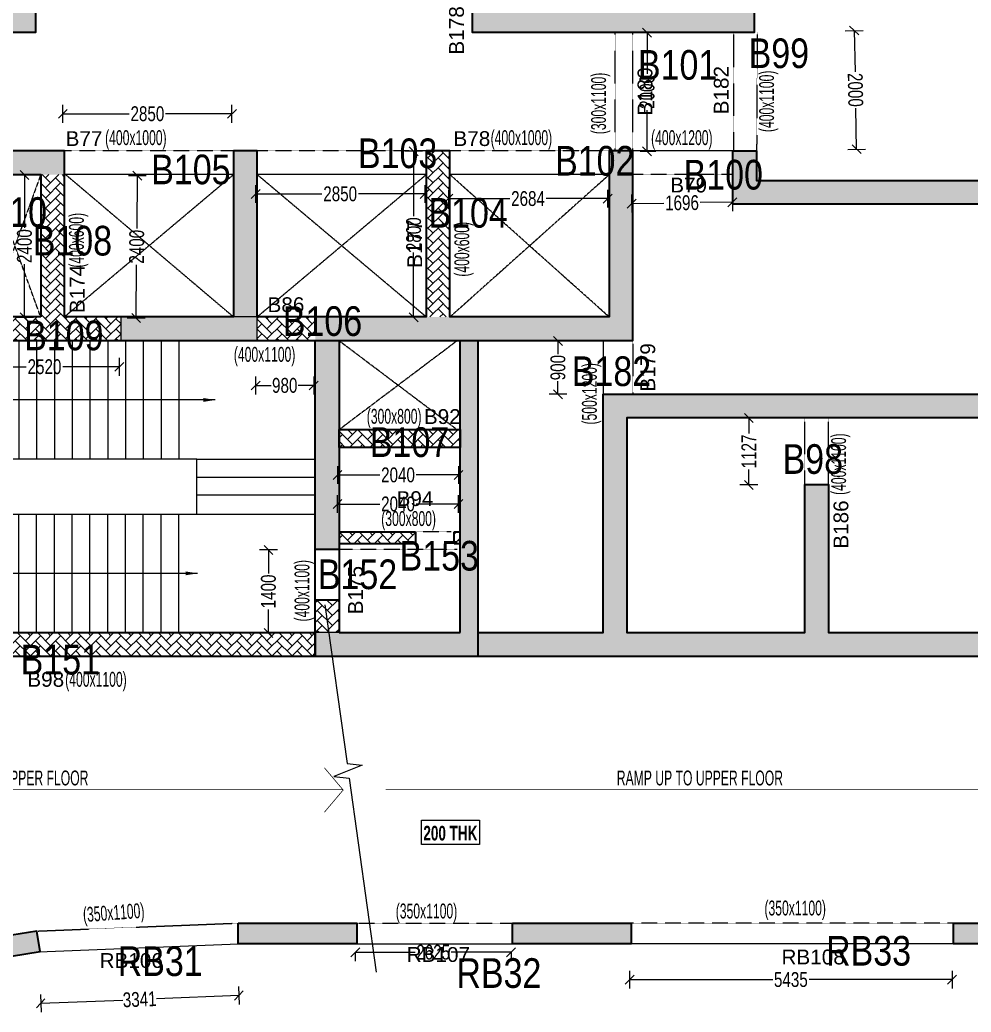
# Model space of a CAD drawing. Header units: millimetres. Extents: x 0 to 72183, y 72 to 62889.
# Drawn here: x 47328 to 63366, y 7899 to 24636 of the extents above; entities that cross this region are included whole.
import ezdxf
from ezdxf.enums import TextEntityAlignment as Align

# ---------------------------------------------------------------- set-up
doc = ezdxf.new("R2010")
doc.units = ezdxf.units.MM
doc.linetypes.add('HIDDEN', pattern=[0.375, 0.25, -0.125])
for name, color, linetype, lineweight in [('A-ANNO-DIMS', 8, 'Continuous', 15), ('A-DETL-MISC', 35, 'Continuous', 15), ('A-FLOR-IDEN', 11, 'Continuous', 9), ('A-HIDD-ABVE', 8, 'HIDDEN', 20), ('S-BEAM', 7, 'Continuous', 18), ('S-BEAM-IDEN', 2, 'Continuous', 9), ('S-COL HATCH', 9, 'Continuous', 0), ('S-COLS', 5, 'Continuous', 35)]:
    doc.layers.add(name, color=color, linetype=linetype, lineweight=lineweight)
for name, color, linetype in [('Abhinav working', 6, 'Continuous'), ('Beam Nos', 7, 'Continuous'), ('changes', 7, 'Continuous')]:
    doc.layers.add(name, color=color, linetype=linetype)
doc.styles.add('Dim.s & Anno.(Misc.)', font='ARIALN.TTF')
doc.styles.add('SC-BBS1', font='SansSerif')
doc.styles.add('SOBHA', font='swisscl.ttf')
doc.styles.add('Swis721 LtCn BT', font='swisscl.ttf', dxfattribs={"width": 0.9, "height": 233.355162})
doc.styles.add('Swis721 LtCn BT_B', font='', dxfattribs={"width": 0.9, "height": 246.918336})
doc.styles.get('Swis721 LtCn BT_B').set_extended_font_data('Swis721 LtCn BT', bold=True)
doc.dimstyles.new('A-GFC-100', dxfattribs={"dimscale": 100, "dimtxt": 1.75, "dimasz": 1.5, "dimexe": 1.5, "dimexo": 0, "dimgap": 1, "dimtad": 1, "dimdsep": 46, "dimtxsty": 'Dim.s & Anno.(Misc.)', "dimblk": 'ARCHTICK', "dimcen": 0, "dimdle": 1.5, "dimclrd": 256, "dimclre": 8, "dimclrt": 6, "dimazin": 2, "dimtfac": 1, "dimtix": 1, "dimtmove": 2, "dimatfit": 3, "dimfxl": 1, "dimtolj": 1, "dimlwd": -1, "dimlwe": 9, "dimarcsym": 0})
doc.dimstyles.new('S-100', dxfattribs={"dimscale": 100, "dimtxt": 2.5, "dimasz": 1.5, "dimexe": 1.5, "dimexo": 1.5, "dimgap": 0.1, "dimtad": 0, "dimdec": 0, "dimrnd": 0.0005, "dimzin": 0, "dimdsep": 46, "dimtxsty": 'SOBHA', "dimblk": 'OBLIQUE', "dimcen": 0.09, "dimclrd": 8, "dimclre": 8, "dimclrt": 6, "dimadec": 0, "dimazin": 0, "dimtfac": 1, "dimtdec": 0, "dimtofl": 0, "dimtmove": 0, "dimatfit": 3, "dimfxl": 1.5, "dimfxlon": 1, "dimtolj": 1, "dimtzin": 0, "dimlwd": -1, "dimlwe": -1, "dimarcsym": 0})
pattern_1 = [(45, (-31794446.85, 20735559.75), (0, 169.7056275), [360, -120]), (135, (-31794362, 20735644.6), (1e-14, 169.7056275), [360, -120])]

# ---------------------------------------------------------------- blocks, each defined once
blk = doc.blocks.new('A$C0921b736')
at = {"layer": 'S-COL HATCH', "transparency": 33554687}
h = blk.add_hatch(color=256, dxfattribs=at)
h.dxf.hatch_style = 1
h.paths.add_polyline_path([(43075, 11675), (43075, 11275), (47825, 11275), (47825, 11675)])
h.paths.add_polyline_path([(47825, 22675), (47275, 22675), (47275, 11675), (47825, 11675)])
h = blk.add_hatch(color=256, dxfattribs=at)
h.dxf.hatch_style = 1
h.paths.add_polyline_path([(53250, 8375), (53250, 19875), (52675, 19875), (52675, 8775), (47865, 8775), (47865, 9275), (47465, 9275), (47465, 8375)])
h = blk.add_hatch(color=256, dxfattribs=at)
h.dxf.hatch_style = 1
h.paths.add_polyline_path([(35305, 11675), (35305, 11275), (35705, 11275), (35705, 14335), (35305, 14335)])
h = blk.add_hatch(color=256, dxfattribs=at)
h.dxf.hatch_style = 1
h.paths.add_polyline_path([(36195, 9275), (32425, 9275), (32425, 8875), (36195, 8875)])
h = blk.add_hatch(color=256, dxfattribs=at)
h.dxf.hatch_style = 1
h.paths.add_polyline_path([(39445, 9275), (39045, 9275), (39045, 6475), (39445, 6475)])
h = blk.add_hatch(color=256, dxfattribs=at)
h.dxf.hatch_style = 1
h.paths.add_polyline_path([(40425, 6075), (40425, 6475), (45379, 6475), (45379, 9275), (45779, 9275), (45779, 6075)])
at = {"layer": 'S-COL HATCH'}
h = blk.add_hatch(dxfattribs=at)
h.set_pattern_fill('AR-HBONE', color=256, scale=30)
h.set_pattern_definition(pattern_1)
h.paths.add_polyline_path([(42695, 6475), (42295, 6475), (42295, 9275), (42695, 9275)])
h = blk.add_hatch(dxfattribs=at)
h.set_pattern_fill('AR-HBONE', color=256, scale=30)
h.set_pattern_definition(pattern_1)
h.paths.add_polyline_path([(34925, 8875), (34625, 8875), (34625, 7775), (32825, 7775), (32825, 8100), (32525, 8100), (32525, 7398), (32825, 7398), (32825, 7475), (34625, 7475), (34625, 6375), (32825, 6375), (32825, 6453), (32525, 6453), (32525, 6075), (37145, 6075), (37145, 6475), (34925, 6475)])
h = blk.add_hatch(dxfattribs=at)
h.set_pattern_fill('AR-HBONE', color=256, scale=30)
h.set_pattern_definition(pattern_1)
h.paths.add_polyline_path([(36195, 6475), (35795, 6475), (35795, 8875), (36195, 8875)])
at = {"layer": 'S-COL HATCH', "transparency": 33554687}
h = blk.add_hatch(color=256, dxfattribs=at)
h.dxf.hatch_style = 1
h.paths.add_polyline_path([(39445, 6475), (37145, 6475), (37145, 6075), (39445, 6075)])
at = {"layer": 'S-COL HATCH'}
h = blk.add_hatch(dxfattribs=at)
h.set_pattern_fill('AR-HBONE', color=256, scale=30)
h.set_pattern_definition(pattern_1)
h.paths.add_polyline_path([(39445, 6475), (40425, 6475), (40425, 6075), (39445, 6075)])
at = {"layer": 'S-COL HATCH', "transparency": 33554687}
h = blk.add_hatch(color=256, dxfattribs=at)
h.dxf.hatch_style = 1
h.paths.add_polyline_path([(40425, 6075), (40825, 6075), (40825, 6075), (40825, 4575), (40825, 4575), (40825, 4275), (40825, 2550), (40425, 2550)])
h = blk.add_hatch(color=256, dxfattribs=at)
h.dxf.hatch_style = 1
h.paths.add_polyline_path([(42865, 6075), (43165, 6075), (43165, 750), (42865, 750), (40425, 750), (40425, 1150), (42865, 1150), (42865, 2850), (42865, 2850), (42865, 2850)])
h = blk.add_hatch(color=256, dxfattribs=at)
h.dxf.hatch_style = 1
h.paths.add_polyline_path([(52675, 4775), (52675, 1675), (53250, 1675), (53250, 5175), (45279, 5175), (45279, 1150), (43165, 1150), (43165, 750), (52050, 750), (52050, 1150), (49079, 1150), (49079, 3648), (48679, 3648), (48679, 1150), (45679, 1150), (45679, 4775)])
at = {"layer": 'S-COL HATCH'}
h = blk.add_hatch(dxfattribs=at)
h.set_pattern_fill('AR-HBONE', color=256, scale=30)
h.set_pattern_definition(pattern_1)
h.paths.add_polyline_path([(40825, 4275), (42865, 4275), (42865, 4575), (40825, 4575)])
h = blk.add_hatch(dxfattribs=at)
h.set_pattern_fill('AR-HBONE', color=256, scale=30)
h.set_pattern_definition(pattern_1)
h.paths.add_polyline_path([(42115, 2850), (42115, 2650), (40825, 2650), (40825, 2850)])
h = blk.add_hatch(dxfattribs=at)
h.set_pattern_fill('AR-HBONE', color=256, scale=30)
h.set_pattern_definition(pattern_1)
h.paths.add_polyline_path([(42765, 2850), (42865, 2850), (42865, 2650), (42765, 2650)])
h = blk.add_hatch(dxfattribs=at)
h.set_pattern_fill('AR-HBONE', color=256, scale=30)
h.set_pattern_definition(pattern_1)
h.paths.add_polyline_path([(40425, 1700), (40825, 1700), (40825, 1150), (40425, 1150)])
h = blk.add_hatch(dxfattribs=at)
h.set_pattern_fill('AR-HBONE', color=256, scale=30)
h.set_pattern_definition(pattern_1)
h.paths.add_polyline_path([(40425, 1150), (32825, 1150), (32825, 750), (40425, 750)])
at = {"layer": 'changes'}
blk.add_lwpolyline([(39445, 6475), (37145, 6475), (37145, 6075), (39445, 6075)], close=True, dxfattribs=at)
at = {"layer": 'S-COLS'}
for p, q in [((40825, 2550), (40425, 2550)), ((40825, 1700), (40425, 1700))]:
    blk.add_line(p, q, dxfattribs=at)
for points in [[(29725, 11275), (29725, 22675), (30125, 22675), (30125, 15825), (31675, 15825), (31675, 15425), (30125, 15425), (30125, 12785), (32805, 12785), (32805, 11675), (35305, 11675), (35305, 14335), (35705, 14335), (35705, 11275), (29725, 11275)], [(36195, 9275), (32425, 9275)], [(34625, 6075), (45779, 6075), (45779, 9275), (45379, 9275), (45379, 6475), (42695, 6475), (42695, 9275)], [(39045, 9275), (39045, 6475), (36195, 6475), (36195, 9275)], [(39445, 9275), (39045, 9275)], [(42295, 9275), (42295, 6475), (39445, 6475), (39445, 9275)], [(42695, 9275), (42295, 9275)], [(40825, 750), (40425, 750), (40425, 6075)], [(40825, 6075), (40825, 1150)], [(43165, 6075), (43165, 750), (42865, 750)], [(42865, 1150), (42865, 6075)], [(43165, 1150), (45279, 1150), (45279, 5175), (53250, 5175)], [(53250, 5175), (53250, 1675), (52675, 1675), (52675, 4775), (45679, 4775), (45679, 1150), (48679, 1150), (48679, 3648), (49079, 3648), (49079, 1150), (52050, 1150), (52050, 750), (43165, 750)], [(40825, 2850), (42115, 2850)], [(42115, 2850), (42115, 2650)], [(42765, 2650), (42765, 2850)], [(42765, 2850), (42865, 2850)], [(42115, 2650), (40825, 2650)], [(42865, 2650), (42765, 2650)], [(32825, 1150), (40425, 1150), (40425, 750), (30125, 750)], [(40825, 1150), (42865, 1150)], [(42865, 750), (40825, 750)]]:
    blk.add_lwpolyline(points, dxfattribs=at)
for points in [[(53250, 8375), (47465, 8375), (47465, 9275), (47865, 9275), (47865, 8775), (52675, 8775), (52675, 19875), (53250, 19875)], [(35795, 6475), (34925, 6475), (34925, 8875), (35795, 8875)], [(40825, 4575), (42865, 4575), (42865, 4275), (40825, 4275)]]:
    blk.add_lwpolyline(points, close=True, dxfattribs=at)
at = {"layer": 'S-COLS', "elevation": 0}
blk.add_lwpolyline([(43075, 11675), (47825, 11675), (47825, 11275), (43075, 11275)], close=True, dxfattribs=at)
blk = doc.blocks.new('*U10')
blk.add_lwpolyline([(-28.23, 0), (-1.25, 0), (-0.62, 2.5), (0.62, -2.5), (1.25, 0), (34.3, 0)])
blk = doc.blocks.new('_ARCHTICK')
at = {"color": 0, "linetype": 'ByBlock', "const_width": 0.15}
blk.add_lwpolyline([(-0.5, -0.5), (0.5, 0.5)], dxfattribs=at)
blk = doc.blocks.new('A$Cb7cd9481')
at = {"layer": 'S-COL HATCH', "transparency": 33554687}
h = blk.add_hatch(color=256, dxfattribs=at)
h.dxf.hatch_style = 1
h.paths.add_polyline_path([(25886, -10678), (25942, -11024), (27916, -10706), (27860, -10360)])
h = blk.add_hatch(color=256, dxfattribs=at)
h.dxf.hatch_style = 1
h.paths.add_polyline_path([(31255, -10224), (31255, -10574), (33255, -10574), (33255, -10224)])
h = blk.add_hatch(color=256, dxfattribs=at)
h.dxf.hatch_style = 1
h.paths.add_polyline_path([(35880, -10224), (35880, -10574), (37880, -10574), (37880, -10224)])
h = blk.add_hatch(color=256, dxfattribs=at)
h.dxf.hatch_style = 1
h.paths.add_polyline_path([(43315, -10224), (43315, -10574), (45315, -10574), (45315, -10224)])
at = {"layer": 'S-COLS', "elevation": 0}
blk.add_lwpolyline([(25886, -10678), (25942, -11024), (27916, -10706), (27860, -10360), (25886, -10678)], dxfattribs=at)
for points in [[(31255, -10224), (33255, -10224), (33255, -10574), (31255, -10574)], [(35880, -10224), (37880, -10224), (37880, -10574), (35880, -10574)], [(43315, -10224), (45315, -10224), (45315, -10574), (43315, -10574)]]:
    blk.add_lwpolyline(points, close=True, dxfattribs=at)
blk = doc.blocks.new('_OBLIQUE')
at = {"color": 0, "linetype": 'ByBlock'}
blk.add_line((-0.5, -0.5), (0.5, 0.5), dxfattribs=at)
blk = doc.blocks.new('*D346')
at = {"layer": 'Abhinav working', "color": 8, "transparency": 16777216}
for p, q in [((59768, 17920), (59468, 17920)), ((59618, 17920), (59618, 17659)), ((59618, 16792), (59618, 17053)), ((59768, 16792), (59468, 16792))]:
    blk.add_line(p, q, dxfattribs=at)
at = {"layer": 'Defpoints', "color": 0, "transparency": 16777216}
for p in [(60537, 17920), (59618, 16792), (60537, 16792)]:
    blk.add_point(p, dxfattribs=at)
at = {"layer": 'Abhinav working', "color": 8, "transparency": 16777216, "xscale": 150, "yscale": 150, "zscale": 150}
for p, rotation in [((59618, 17920), 90), ((59618, 16792), 270)]:
    blk.add_blockref('_OBLIQUE', p, dxfattribs=dict(at, rotation=rotation))
at = {"layer": 'Abhinav working', "color": 6, "transparency": 16777216, "insert": (59618, 17356), "char_height": 250, "attachment_point": 5, "rotation": 90, "style": 'SOBHA'}
blk.add_mtext('\\A1;1127', dxfattribs=at)
blk = doc.blocks.new('*D347')
at = {"layer": 'Abhinav working', "color": 8, "transparency": 16777216}
for p, q in [((61244, 24451), (61544, 24457)), ((61394, 24454), (61408, 23761)), ((61434, 22454), (61420, 23147)), ((61284, 22451), (61584, 22457))]:
    blk.add_line(p, q, dxfattribs=at)
at = {"layer": 'Defpoints', "color": 0, "transparency": 16777216}
for p in [(59283, 24412, 0), (61434, 22454), (59323, 22412)]:
    blk.add_point(p, dxfattribs=at)
at = {"layer": 'Abhinav working', "color": 8, "transparency": 16777216, "xscale": 150, "yscale": 150, "zscale": 150}
for p, rotation in [((61394, 24454), 91.14573770550787), ((61434, 22454), 271.1457377055079)]:
    blk.add_blockref('_OBLIQUE', p, dxfattribs=dict(at, rotation=rotation))
at = {"layer": 'Abhinav working', "color": 6, "transparency": 16777216, "insert": (61414, 23454), "char_height": 250, "attachment_point": 5, "rotation": 271.1457, "style": 'SOBHA'}
blk.add_mtext('\\A1;2000', dxfattribs=at)
blk = doc.blocks.new('*D348')
at = {"layer": 'Abhinav working', "color": 8, "transparency": 16777216}
for p, q in [((57641, 21688), (57645, 21388)), ((59337, 21710), (59341, 21410)), ((57643, 21538), (58187, 21545)), ((59339, 21560), (58795, 21553))]:
    blk.add_line(p, q, dxfattribs=at)
at = {"layer": 'Defpoints', "color": 0, "transparency": 16777216}
for p in [(57637, 21999), (59333, 22020), (59339, 21560)]:
    blk.add_point(p, dxfattribs=at)
at = {"layer": 'Abhinav working', "color": 8, "transparency": 16777216, "xscale": 150, "yscale": 150, "zscale": 150}
for p, rotation in [((57643, 21538), 180.7153729809436), ((59339, 21560), 0.7153729809436231)]:
    blk.add_blockref('_OBLIQUE', p, dxfattribs=dict(at, rotation=rotation))
at = {"layer": 'Abhinav working', "color": 6, "transparency": 16777216, "insert": (58491, 21549), "char_height": 250, "attachment_point": 5, "rotation": 0.7154, "style": 'SOBHA'}
blk.add_mtext('\\A1;1696', dxfattribs=at)
blk = doc.blocks.new('*D349')
at = {"layer": 'Abhinav working', "color": 8, "transparency": 16777216}
for p, q in [((57787, 24420), (58052, 24420)), ((57902, 24420), (57902, 23726)), ((57902, 22420), (57902, 23113)), ((57787, 22420), (58052, 22420))]:
    blk.add_line(p, q, dxfattribs=at)
at = {"layer": 'Defpoints', "color": 0, "transparency": 16777216}
for p in [(57637, 24420, 0), (57637, 22420), (57902, 22420)]:
    blk.add_point(p, dxfattribs=at)
at = {"layer": 'Abhinav working', "color": 8, "transparency": 16777216, "xscale": 150, "yscale": 150, "zscale": 150}
for p, rotation in [((57902, 24420), 90), ((57902, 22420), 270)]:
    blk.add_blockref('_OBLIQUE', p, dxfattribs=dict(at, rotation=rotation))
at = {"layer": 'Abhinav working', "color": 6, "transparency": 16777216, "insert": (57902, 23420), "char_height": 250, "attachment_point": 5, "rotation": 90, "style": 'SOBHA'}
blk.add_mtext('\\A1;2000', dxfattribs=at)
blk = doc.blocks.new('*D350')
at = {"layer": 'Abhinav working', "color": 8, "transparency": 16777216}
for p, q in [((54553, 21770), (54553, 21470)), ((57237, 21770), (57237, 21470)), ((54553, 21620), (55587, 21620)), ((57237, 21620), (56203, 21620))]:
    blk.add_line(p, q, dxfattribs=at)
at = {"layer": 'Defpoints', "color": 0, "transparency": 16777216}
for p in [(54553, 22020), (57237, 22020), (57237, 21620)]:
    blk.add_point(p, dxfattribs=at)
at = {"layer": 'Abhinav working', "color": 8, "transparency": 16777216, "xscale": 150, "yscale": 150, "zscale": 150, "rotation": 180}
blk.add_blockref('_OBLIQUE', (54553, 21620), dxfattribs=at)
at = {"layer": 'Abhinav working', "color": 8, "transparency": 16777216, "xscale": 150, "yscale": 150, "zscale": 150}
blk.add_blockref('_OBLIQUE', (57237, 21620), dxfattribs=at)
at = {"layer": 'Abhinav working', "color": 6, "transparency": 16777216, "insert": (55895, 21620), "char_height": 250, "attachment_point": 5, "style": 'SOBHA'}
blk.add_mtext('\\A1;2684', dxfattribs=at)
blk = doc.blocks.new('*D351')
at = {"layer": 'Abhinav working', "color": 8, "transparency": 16777216}
for p, q in [((51303, 21850), (51303, 21550)), ((54153, 21850), (54153, 21550)), ((51303, 21700), (52421, 21700)), ((54153, 21700), (53035, 21700))]:
    blk.add_line(p, q, dxfattribs=at)
at = {"layer": 'Defpoints', "color": 0, "transparency": 16777216}
for p in [(51303, 22020), (54153, 22020), (54153, 21700)]:
    blk.add_point(p, dxfattribs=at)
at = {"layer": 'Abhinav working', "color": 8, "transparency": 16777216, "xscale": 150, "yscale": 150, "zscale": 150, "rotation": 180}
blk.add_blockref('_OBLIQUE', (51303, 21700), dxfattribs=at)
at = {"layer": 'Abhinav working', "color": 8, "transparency": 16777216, "xscale": 150, "yscale": 150, "zscale": 150}
blk.add_blockref('_OBLIQUE', (54153, 21700), dxfattribs=at)
at = {"layer": 'Abhinav working', "color": 6, "transparency": 16777216, "insert": (52728, 21700), "char_height": 250, "attachment_point": 5, "style": 'SOBHA'}
blk.add_mtext('\\A1;2850', dxfattribs=at)
blk = doc.blocks.new('*D352')
at = {"layer": 'Abhinav working', "color": 8, "transparency": 16777216}
for p, q in [((54117, 22420), (53817, 22420)), ((53967, 22420), (53967, 21326)), ((53967, 19620), (53967, 20713)), ((54117, 19620), (53817, 19620))]:
    blk.add_line(p, q, dxfattribs=at)
at = {"layer": 'Defpoints', "color": 0, "transparency": 16777216}
for p in [(54553, 22420), (53967, 19620), (54553, 19620)]:
    blk.add_point(p, dxfattribs=at)
at = {"layer": 'Abhinav working', "color": 8, "transparency": 16777216, "xscale": 150, "yscale": 150, "zscale": 150}
for p, rotation in [((53967, 22420), 90), ((53967, 19620), 270)]:
    blk.add_blockref('_OBLIQUE', p, dxfattribs=dict(at, rotation=rotation))
at = {"layer": 'Abhinav working', "color": 6, "transparency": 16777216, "insert": (53967, 21020), "char_height": 250, "attachment_point": 5, "rotation": 90, "style": 'SOBHA'}
blk.add_mtext('\\A1;2800', dxfattribs=at)
blk = doc.blocks.new('*D353')
at = {"layer": 'Abhinav working', "color": 8, "transparency": 16777216}
for p, q in [((48053, 22901), (48053, 23201)), ((50903, 22901), (50903, 23201)), ((48053, 23051), (49171, 23051)), ((50903, 23051), (49785, 23051))]:
    blk.add_line(p, q, dxfattribs=at)
at = {"layer": 'Defpoints', "color": 0, "transparency": 16777216}
for p in [(50903, 23051), (48053, 22420), (50903, 22420)]:
    blk.add_point(p, dxfattribs=at)
at = {"layer": 'Abhinav working', "color": 8, "transparency": 16777216, "xscale": 150, "yscale": 150, "zscale": 150, "rotation": 180}
blk.add_blockref('_OBLIQUE', (48053, 23051), dxfattribs=at)
at = {"layer": 'Abhinav working', "color": 8, "transparency": 16777216, "xscale": 150, "yscale": 150, "zscale": 150}
blk.add_blockref('_OBLIQUE', (50903, 23051), dxfattribs=at)
at = {"layer": 'Abhinav working', "color": 6, "transparency": 16777216, "insert": (49478, 23051), "char_height": 250, "attachment_point": 5, "style": 'SOBHA'}
blk.add_mtext('\\A1;2850', dxfattribs=at)
blk = doc.blocks.new('*D354')
at = {"layer": 'Abhinav working', "color": 8, "transparency": 16777216}
for p, q in [((51303, 18619), (51303, 18319)), ((52283, 18619), (52283, 18319)), ((51303, 18469), (51564, 18469)), ((52283, 18469), (52022, 18469))]:
    blk.add_line(p, q, dxfattribs=at)
at = {"layer": 'Defpoints', "color": 0, "transparency": 16777216}
for p in [(51303, 19220), (52283, 19220), (51303, 18469)]:
    blk.add_point(p, dxfattribs=at)
at = {"layer": 'Abhinav working', "color": 8, "transparency": 16777216, "xscale": 150, "yscale": 150, "zscale": 150}
for p, rotation in [((51303, 18469), 179.9999997769735), ((52283, 18469), 359.9999997769736)]:
    blk.add_blockref('_OBLIQUE', p, dxfattribs=dict(at, rotation=rotation))
at = {"layer": 'Abhinav working', "color": 6, "transparency": 16777216, "insert": (51793, 18469), "char_height": 250, "attachment_point": 5, "rotation": 360, "style": 'SOBHA'}
blk.add_mtext('\\A1;980', dxfattribs=at)
blk = doc.blocks.new('*D355')
at = {"layer": 'Abhinav working', "color": 8, "transparency": 16777216}
for p, q in [((52683, 17109), (52683, 16809)), ((54723, 17109), (54723, 16809)), ((52683, 16959), (53396, 16959)), ((54723, 16959), (54010, 16959))]:
    blk.add_line(p, q, dxfattribs=at)
at = {"layer": 'Defpoints', "color": 0, "transparency": 16777216}
for p in [(52683, 17420), (54723, 17420), (54723, 16959)]:
    blk.add_point(p, dxfattribs=at)
at = {"layer": 'Abhinav working', "color": 8, "transparency": 16777216, "xscale": 150, "yscale": 150, "zscale": 150, "rotation": 180}
blk.add_blockref('_OBLIQUE', (52683, 16959), dxfattribs=at)
at = {"layer": 'Abhinav working', "color": 8, "transparency": 16777216, "xscale": 150, "yscale": 150, "zscale": 150}
blk.add_blockref('_OBLIQUE', (54723, 16959), dxfattribs=at)
at = {"layer": 'Abhinav working', "color": 6, "transparency": 16777216, "insert": (53703, 16959), "char_height": 250, "attachment_point": 5, "style": 'SOBHA'}
blk.add_mtext('\\A1;2040', dxfattribs=at)
blk = doc.blocks.new('*D356')
at = {"layer": 'Abhinav working', "color": 8, "transparency": 16777216}
for p, q in [((49158, 22011), (49458, 22008)), ((49308, 22009), (49301, 21116)), ((49288, 19609), (49296, 20503)), ((49138, 19611), (49438, 19608))]:
    blk.add_line(p, q, dxfattribs=at)
at = {"layer": 'Defpoints', "color": 0, "transparency": 16777216}
for p in [(48073, 22020), (49308, 22009), (48053, 19620)]:
    blk.add_point(p, dxfattribs=at)
at = {"layer": 'Abhinav working', "color": 8, "transparency": 16777216, "xscale": 150, "yscale": 150, "zscale": 150}
for p, rotation in [((49308, 22009), 89.52254630296476), ((49288, 19609), 269.5225463029648)]:
    blk.add_blockref('_OBLIQUE', p, dxfattribs=dict(at, rotation=rotation))
at = {"layer": 'Abhinav working', "color": 6, "transparency": 16777216, "insert": (49298, 20809), "char_height": 250, "attachment_point": 5, "rotation": 89.5225, "style": 'SOBHA'}
blk.add_mtext('\\A1;2400', dxfattribs=at)
blk = doc.blocks.new('*D357')
at = {"layer": 'Abhinav working', "color": 8, "transparency": 16777216}
for p, q in [((46483, 18934), (46483, 18634)), ((49003, 18934), (49003, 18634)), ((46483, 18784), (47436, 18784)), ((49003, 18784), (48050, 18784))]:
    blk.add_line(p, q, dxfattribs=at)
at = {"layer": 'Defpoints', "color": 0, "transparency": 16777216}
for p in [(46483, 19220), (49003, 19220), (49003, 18784)]:
    blk.add_point(p, dxfattribs=at)
at = {"layer": 'Abhinav working', "color": 8, "transparency": 16777216, "xscale": 150, "yscale": 150, "zscale": 150, "rotation": 180}
blk.add_blockref('_OBLIQUE', (46483, 18784), dxfattribs=at)
at = {"layer": 'Abhinav working', "color": 8, "transparency": 16777216, "xscale": 150, "yscale": 150, "zscale": 150}
blk.add_blockref('_OBLIQUE', (49003, 18784), dxfattribs=at)
at = {"layer": 'Abhinav working', "color": 6, "transparency": 16777216, "insert": (47743, 18784), "char_height": 250, "attachment_point": 5, "style": 'SOBHA'}
blk.add_mtext('\\A1;2520', dxfattribs=at)
blk = doc.blocks.new('*D358')
at = {"layer": 'Abhinav working', "color": 8, "transparency": 16777216}
for p, q in [((47256, 22020), (47556, 22020)), ((47406, 22020), (47406, 21126)), ((47406, 19620), (47406, 20513)), ((47256, 19620), (47556, 19620))]:
    blk.add_line(p, q, dxfattribs=at)
at = {"layer": 'Defpoints', "color": 0, "transparency": 16777216}
for p in [(46783, 22020), (47406, 22020), (46783, 19620)]:
    blk.add_point(p, dxfattribs=at)
at = {"layer": 'Abhinav working', "color": 8, "transparency": 16777216, "xscale": 150, "yscale": 150, "zscale": 150}
for p, rotation in [((47406, 22020), 90), ((47406, 19620), 270)]:
    blk.add_blockref('_OBLIQUE', p, dxfattribs=dict(at, rotation=rotation))
at = {"layer": 'Abhinav working', "color": 6, "transparency": 16777216, "insert": (47406, 20820), "char_height": 250, "attachment_point": 5, "rotation": 90, "style": 'SOBHA'}
blk.add_mtext('\\A1;2400', dxfattribs=at)
blk = doc.blocks.new('*D389')
at = {"layer": 'Abhinav working', "color": 8, "transparency": 16777216}
for p, q in [((51669, 15695), (51369, 15695)), ((51519, 15695), (51519, 15298)), ((51519, 14295), (51519, 14691)), ((51669, 14295), (51369, 14295))]:
    blk.add_line(p, q, dxfattribs=at)
at = {"layer": 'Defpoints', "color": 0, "transparency": 16777216}
for p in [(52283, 15695), (51519, 14295), (52283, 14295)]:
    blk.add_point(p, dxfattribs=at)
at = {"layer": 'Abhinav working', "color": 8, "transparency": 16777216, "xscale": 150, "yscale": 150, "zscale": 150}
for p, rotation in [((51519, 15695), 90), ((51519, 14295), 270)]:
    blk.add_blockref('_OBLIQUE', p, dxfattribs=dict(at, rotation=rotation))
at = {"layer": 'Abhinav working', "color": 6, "transparency": 16777216, "insert": (51519, 14995), "char_height": 250, "attachment_point": 5, "rotation": 90, "style": 'SOBHA'}
blk.add_mtext('\\A1;1400', dxfattribs=at)
blk = doc.blocks.new('*D390')
at = {"layer": 'Abhinav working', "color": 8, "transparency": 16777216}
for p, q in [((52683, 16319), (52683, 16619)), ((54723, 16319), (54723, 16619)), ((52683, 16469), (53396, 16469)), ((54723, 16469), (54010, 16469))]:
    blk.add_line(p, q, dxfattribs=at)
at = {"layer": 'Defpoints', "color": 0, "transparency": 16777216}
for p in [(54723, 16469), (52683, 15995), (54723, 15995)]:
    blk.add_point(p, dxfattribs=at)
at = {"layer": 'Abhinav working', "color": 8, "transparency": 16777216, "xscale": 150, "yscale": 150, "zscale": 150, "rotation": 180}
blk.add_blockref('_OBLIQUE', (52683, 16469), dxfattribs=at)
at = {"layer": 'Abhinav working', "color": 8, "transparency": 16777216, "xscale": 150, "yscale": 150, "zscale": 150}
blk.add_blockref('_OBLIQUE', (54723, 16469), dxfattribs=at)
at = {"layer": 'Abhinav working', "color": 6, "transparency": 16777216, "insert": (53703, 16469), "char_height": 250, "attachment_point": 5, "style": 'SOBHA'}
blk.add_mtext('\\A1;2040', dxfattribs=at)
blk = doc.blocks.new('*D279')
at = {"layer": 'Abhinav working', "color": 8, "transparency": 16777216}
for p, q in [((51012, 8330), (51023, 8030)), ((47673, 8198), (47685, 7899)), ((47679, 8048), (49064, 8103)), ((51018, 8180), (49632, 8125))]:
    blk.add_line(p, q, dxfattribs=at)
at = {"layer": 'Defpoints', "color": 0, "transparency": 16777216}
for p in [(50983, 9046, 0), (47645, 8914, 0), (51018, 8180)]:
    blk.add_point(p, dxfattribs=at)
at = {"layer": 'Abhinav working', "color": 8, "transparency": 16777216, "xscale": 150, "yscale": 150, "zscale": 150}
for p, rotation in [((51018, 8180), 2.256811245983053), ((47679, 8048), 182.256811245983)]:
    blk.add_blockref('_OBLIQUE', p, dxfattribs=dict(at, rotation=rotation))
at = {"layer": 'Abhinav working', "color": 6, "transparency": 16777216, "insert": (49348, 8114), "char_height": 250, "attachment_point": 5, "rotation": 2.2568, "style": 'SOBHA'}
blk.add_mtext('\\A1;3341', dxfattribs=at)
blk = doc.blocks.new('*D280')
at = {"layer": 'Abhinav working', "color": 8, "transparency": 16777216}
for p, q in [((52983, 8908), (52983, 8758)), ((52983, 8908), (53990, 8908)), ((55608, 8908), (54602, 8908)), ((55608, 8908), (55608, 8758))]:
    blk.add_line(p, q, dxfattribs=at)
at = {"layer": 'Defpoints', "color": 0, "transparency": 16777216}
for p in [(52983, 9046, 0), (55608, 9046, 0), (55608, 8908)]:
    blk.add_point(p, dxfattribs=at)
at = {"layer": 'Abhinav working', "color": 8, "transparency": 16777216, "xscale": 150, "yscale": 150, "zscale": 150, "rotation": 180}
blk.add_blockref('_OBLIQUE', (52983, 8908), dxfattribs=at)
at = {"layer": 'Abhinav working', "color": 8, "transparency": 16777216, "xscale": 150, "yscale": 150, "zscale": 150}
blk.add_blockref('_OBLIQUE', (55608, 8908), dxfattribs=at)
at = {"layer": 'Abhinav working', "color": 6, "transparency": 16777216, "insert": (54296, 8908), "char_height": 250, "attachment_point": 5, "style": 'SOBHA'}
blk.add_mtext('\\A1;2625', dxfattribs=at)
blk = doc.blocks.new('*D281')
at = {"layer": 'Abhinav working', "color": 8, "transparency": 16777216}
for p, q in [((57608, 8597), (57608, 8297)), ((63043, 8597), (63043, 8297)), ((57608, 8447), (60020, 8447)), ((63043, 8447), (60632, 8447))]:
    blk.add_line(p, q, dxfattribs=at)
at = {"layer": 'Defpoints', "color": 0, "transparency": 16777216}
for p in [(57608, 9046, 0), (63043, 9046), (63043, 8447)]:
    blk.add_point(p, dxfattribs=at)
at = {"layer": 'Abhinav working', "color": 8, "transparency": 16777216, "xscale": 150, "yscale": 150, "zscale": 150, "rotation": 180}
blk.add_blockref('_OBLIQUE', (57608, 8447), dxfattribs=at)
at = {"layer": 'Abhinav working', "color": 8, "transparency": 16777216, "xscale": 150, "yscale": 150, "zscale": 150}
blk.add_blockref('_OBLIQUE', (63043, 8447), dxfattribs=at)
at = {"layer": 'Abhinav working', "color": 6, "transparency": 16777216, "insert": (60326, 8447), "char_height": 250, "attachment_point": 5, "style": 'SOBHA'}
blk.add_mtext('\\A1;5435', dxfattribs=at)
blk = doc.blocks.new('*D299')
at = {"layer": 'Abhinav working', "color": 8, "transparency": 16777216}
for p, q in [((56550, 19220), (56250, 19220)), ((56400, 19220), (56400, 18999)), ((56400, 18320), (56400, 18541)), ((56550, 18320), (56250, 18320))]:
    blk.add_line(p, q, dxfattribs=at)
at = {"layer": 'Defpoints', "color": 0, "transparency": 16777216}
for p in [(57137, 19220), (56400, 18320), (57137, 18320)]:
    blk.add_point(p, dxfattribs=at)
at = {"layer": 'Abhinav working', "color": 8, "transparency": 16777216, "xscale": 150, "yscale": 150, "zscale": 150}
for p, rotation in [((56400, 19220), 90), ((56400, 18320), 270)]:
    blk.add_blockref('_OBLIQUE', p, dxfattribs=dict(at, rotation=rotation))
at = {"layer": 'Abhinav working', "color": 6, "transparency": 16777216, "insert": (56400, 18770), "char_height": 250, "attachment_point": 5, "rotation": 90, "style": 'SOBHA'}
blk.add_mtext('\\A1;900', dxfattribs=at)
blk = doc.blocks.new('A$C40398dd4')
at = {"layer": 'A-ANNO-DIMS', "ltscale": 500, "elevation": 0}
blk.add_lwpolyline([(5810, 1000), (6600, 1000), (6600, 1565)], dxfattribs=at)
at = {"layer": 'A-DETL-MISC'}
for p, q in [((2300, 4925), (2300, 2925)), ((2600, 4925), (2600, 2925)), ((2900, 4925), (2900, 2925)), ((3200, 4925), (3200, 2925)), ((3500, 4925), (3500, 2925)), ((3800, 4925), (3800, 2925)), ((4100, 4925), (4100, 2925)), ((4400, 4925), (4400, 2925)), ((4700, 4925), (4700, 2925)), ((5000, 4925), (5000, 2925)), ((5300, 4925), (5300, 2925)), ((2300, 0), (2300, 2000)), ((2600, 0), (2600, 2000)), ((2900, 0), (2900, 2000)), ((3200, 0), (3200, 2000)), ((3500, 0), (3500, 2000)), ((3800, 0), (3800, 2000)), ((4100, 0), (4100, 2000)), ((4400, 0), (4400, 2000)), ((4700, 0), (4700, 2000)), ((5000, 0), (5000, 2000)), ((5300, 0), (5300, 2000))]:
    blk.add_line(p, q, dxfattribs=at)
for points in [[(2000, 2925), (0, 2925)], [(5600, 2925), (7600, 2925)], [(2000, 2625), (0, 2625)], [(5600, 2625), (7600, 2625)], [(2000, 2325), (0, 2325)], [(5600, 2325), (7600, 2325)]]:
    blk.add_lwpolyline(points, dxfattribs=at)
blk.add_lwpolyline([(5600, 2925), (5600, 2000), (2000, 2000), (2000, 2925)], close=True, dxfattribs=at)
at = {"layer": 'A-DETL-MISC', "elevation": 0}
for points in [[(2000, 2000), (0, 2000)], [(5600, 2000), (7600, 2000)]]:
    blk.add_lwpolyline(points, dxfattribs=at)
at = {"layer": 'A-ANNO-DIMS', "ltscale": 500}
for points in [[(1688, 3925), (5510, 3925)], [(6600, 1565), (6600, 3126)], [(1988, 1000), (5810, 1000)]]:
    blk.add_leader(points, dimstyle='A-GFC-100', override={"dimasz": 2, "dimtad": 0, "dimfxl": 0.18, "dimarcsym": 1}, dxfattribs=at)

msp = doc.modelspace()

# ---------------------------------------------------------------- linework, layer by layer
at = {"layer": 'A-FLOR-IDEN', "color": 8, "elevation": 0, "flags": 128}
msp.add_lwpolyline([(55075, 11137.3), (55075, 10725.5), (54097.5, 10725.5), (54097.5, 11137.3)], close=True, dxfattribs=at)
at = {"layer": 'A-HIDD-ABVE', "linetype": 'HIDDEN'}
for p, q in [((47679.2, 22025), (46809.2, 19625)), ((47679.2, 19625), (46809.2, 22025)), ((50929.2, 22025), (48079.2, 19625)), ((50929.2, 19625), (48099.2, 22025)), ((54179.2, 22025), (51329.2, 19625)), ((54179.2, 19625), (51329.2, 22025)), ((57263.5, 22025), (54579.2, 19625)), ((57263.5, 19625), (54579.2, 22025)), ((52709.2, 19225), (54699.1, 17725)), ((52709.2, 17725), (54699.1, 19225))]:
    msp.add_line(p, q, dxfattribs=at)
at = {"layer": 'S-BEAM', "linetype": 'HIDDEN'}
for p, q in [((57363.5, 22425), (57363.5, 24425, 0)), ((57663.5, 22425), (57663.5, 24425, 0)), ((59359.1, 24425), (59359.1, 22425)), ((59759.2, 24425, 0), (59749.1, 22425)), ((50929.2, 22425), (48079.2, 22425)), ((54179.2, 22425), (51329.2, 22425)), ((57263.5, 22425), (54579.2, 22425)), ((59359.1, 22025), (57663.5, 22025)), ((57663.5, 19225), (57663.5, 18325)), ((60563.5, 16797.6), (60563.5, 17925)), ((60963.5, 16797.6), (60963.5, 17925)), ((54599.1, 15999.8), (53949.1, 15999.8)), ((54699.1, 15699.8), (52709.2, 15699.8)), ((47636.1, 9267, 0), (51002.5, 9400.8, 0)), ((53009.5, 9401, 0), (55634.6, 9401, 0)), ((63069.5, 9401, 0), (57634.6, 9401, 0))]:
    msp.add_line(p, q, dxfattribs=at)
at = {"layer": 'S-BEAM'}
for p, q in [((59359.1, 22425), (57663.5, 22425)), ((50929.2, 22025), (48099.2, 22025)), ((54179.2, 22025), (51329.2, 22025)), ((57263.5, 22025), (54579.2, 22025)), ((57163.5, 19225), (57163.5, 18325)), ((47650, 8917.3, 0), (51016.4, 9051.1, 0)), ((53009.5, 9051, 0), (55634.6, 9051, 0)), ((63069.5, 9051, 0), (57634.6, 9051, 0))]:
    msp.add_line(p, q, dxfattribs=at)
at = {"layer": 'S-BEAM', "const_width": 12.5, "elevation": 0}
for points in [[(52462, 11270.5), (52778.3, 11645.5), (52462, 12020.5)], [(41784.5, 11649.8), (52777, 11649.8)], [(53494.1, 11649.8), (64486.7, 11649.8)]]:
    msp.add_lwpolyline(points, dxfattribs=at)
at = {"layer": 'S-COL HATCH', "elevation": 0}
msp.add_lwpolyline([(52709.2, 14299.8), (52309.2, 14299.8), (52309.2, 14849.9), (52709.2, 14849.9)], close=True, dxfattribs=at)

# ---------------------------------------------------------------- block references
at = {"xscale": 100, "yscale": 100, "zscale": 100, "rotation": 277.960533334072}
msp.add_blockref('*U10', (52862.4, 11970.7, 0), dxfattribs=at)
at = {"layer": 'changes'}
msp.add_blockref('A$C0921b736', (11884.1, 13149.8), dxfattribs=at)
at = {"layer": 'S-BEAM'}
msp.add_blockref('A$Cb7cd9481', (19754.8, 19625), dxfattribs=at)
at = {"layer": 'S-BEAM-IDEN', "xscale": -1}
msp.add_blockref('A$C40398dd4', (52309.2, 14299.8), dxfattribs=at)

# ---------------------------------------------------------------- texts
at = {"layer": 'A-FLOR-IDEN', "color": 1, "insert": (54586.3, 11041.3), "char_height": 246.92, "width": 1155, "attachment_point": 2, "line_spacing_factor": 0.964267, "style": 'Swis721 LtCn BT_B'}
msp.add_mtext('200 THK', dxfattribs=at)
at = {"layer": 'Abhinav working', "char_height": 500, "attachment_point": 1, "style": 'Dim.s & Anno.(Misc.)'}
for s, insert in [('B99', (59614.7, 24322.4)), ('B101', (57747.8, 24126.7)), ('B103', (53028.1, 22635.3)), ('B102', (56350.9, 22509.2)), ('B105', (49542.3, 22363.1, 0)), ('B100', (58518, 22274.3)), ('B110', (46448.2, 21643.9)), ('B104', (54216.1, 21630.9)), ('B108', (47544.9, 21161.3)), ('B106', (51761.7, 19804.6)), ('B109', (47400.6, 19563.1, 0)), ('B182', (56633, 18959.3, 0)), ('B107', (53228.8, 17763.1, 0)), ('B98', (60186.6, 17478.1)), ('B153', (53729.9, 15847.1)), ('B152', (52351.9, 15534.2)), ('B151', (47341, 14094.7)), ('\\pxt0;RB33', (60920.1, 9183.8)), ('RB31', (48977.6, 9008.2)), ('RB32', (54687.3, 8808))]:
    msp.add_mtext_dynamic_manual_height_columns(s, width=21149.247, gutter_width=5423.5, heights=[0], dxfattribs=dict(at, insert=insert))
at = {"layer": 'Beam Nos', "color": 3, "style": 'SC-BBS1'}
for s, p in [('B178', (54889.4, 24458.4)), ('B180', (58066.6, 23427)), ('B182', (59352, 23450.2)), ('B177', (54184.5, 20860.4)), ('B174', (48493.9, 20096.3)), ('B179', (58113.5, 18774.3)), ('B186', (61370.1, 16122.9, 0)), ('B175', (53186, 15017))]:
    msp.add_text(s, height=250, rotation=90, dxfattribs=at).set_placement(p, align=Align.BOTTOM_CENTER)
for s, p in [('B77', (48409.5, 22433.2)), ('B78', (54948.5, 22433.2)), ('B79', (58603, 21649.8)), ('B86', (51813.7, 19631.4)), ('B92', (54449.9, 17744.4, 0)), ('B94', (53989, 16360.8, 0)), ('B98', (47764.2, 13312, 0))]:
    msp.add_text(s, height=250, dxfattribs=at).set_placement(p, align=Align.BOTTOM_CENTER)
at = {"layer": 'Beam Nos', "style": 'SC-BBS1'}
for s, p in [('RB106', (49205.2, 8569.1, 0)), ('RB107', (54383.2, 8671.1, 0)), ('RB108', (60701.7, 8629.1, 0))]:
    msp.add_text(s, height=250, dxfattribs=at).set_placement(p, align=Align.BOTTOM_CENTER)
at = {"layer": 'S-BEAM-IDEN', "style": 'Swis721 LtCn BT', "width": 0.8}
for s, rotation, p in [('(400x1100)', 90, (60041.4, 22743)), ('(300x1100)', 90, (57209.1, 22707.5)), ('(400x600)', 90, (48406.4, 20456.5, 0)), ('(400x600)', 90, (54903.7, 20304.8, 0)), ('(400x1100)', 360, (50935.5, 18868.7)), ('(500x1200)', 90, (57054.6, 17810.2)), ('(300x800)', 360, (53176.3, 17824.4)), ('(400x1100)', 90, (61255.7, 16623.1)), ('(400x1100)', 90, (52209, 14488.4)), ('(400x1100)', 360, (48092.2, 13387.6)), ('(350x1100)', 4.13755, (48400.6, 9416.9, 0))]:
    msp.add_text(s, height=250, rotation=rotation, dxfattribs=at).set_placement(p)
for s, p in [('(400x1000)', (48764.7, 22524.4)), ('(400x1000)', (55264.7, 22524.4)), ('(400x1200)', (57969.1, 22524.4)), ('(300x800)', (53420.3, 16099.2)), ('RAMP UP TO UPPER FLOOR', (45681.8, 11723.4)), ('RAMP UP TO UPPER FLOOR', (57391.4, 11723.4)), ('(350x1100)', (53664.8, 9479.5, 0)), ('(350x1100)', (59880.7, 9530.2))]:
    msp.add_text(s, height=250, dxfattribs=at).set_placement(p)

# ---------------------------------------------------------------- dimensions: what is measured, and where the dimension line sits
at = {"layer": 'Abhinav working'}
for base, p1, p2, picture, middle in [((57902.4, 22419.8), (57637.4, 24419.8, 0), (57637.4, 22419.8), '*D349', (57902.4, 23419.8)), ((56400.2, 18319.8), (57137.4, 19219.8), (57137.4, 18319.8), '*D299', (56400.2, 18769.8)), ((59618.5, 16792.4), (60537.4, 17919.8), (60537.4, 16792.4), '*D346', (59618.5, 17356.1)), ((51519.2, 14294.6), (52283.1, 15694.8), (52283.1, 14294.6), '*D389', (51519.2, 14994.7))]:
    dim = msp.add_linear_dim(base=base, p1=p1, p2=p2, angle=90, dimstyle='S-100', dxfattribs=at)
    dim.commit()
    dim.dimension.update_dxf_attribs({"geometry": picture, "text_midpoint": middle})
for p1, p2, distance, picture, middle in [((59283.1, 24411.8, 0), (59323.1, 22411.8), 2111, '*D347', (61413.7, 23454)), ((54553.1, 22419.8), (54553.1, 19619.8), -586.5, '*D352', (53966.5, 21019.8)), ((46783.1, 19619.8), (46783.1, 22019.8), -622.9, '*D358', (47406, 20819.8)), ((48053.1, 19619.8), (48073.1, 22019.8), -1235.3, '*D356', (49298.3, 20809.5)), ((51303.1, 22019.8), (54153.1, 22019.8), -319.3, '*D351', (52728.1, 21700.5)), ((54553.1, 22019.8), (57237.4, 22019.8), -399.9, '*D350', (55895.3, 21619.9)), ((57637.4, 21998.6), (59333.1, 22019.8), -460.3, '*D348', (58491, 21548.9)), ((46483.1, 19219.8), (49003.1, 19219.8), -435.6, '*D357', (47743.1, 18784.1)), ((52283.1, 19219.8), (51303.1, 19219.8), 751, '*D354', (51793.1, 18468.7)), ((52683.1, 15994.6), (54723, 15994.6), 474.9, '*D390', (53703.1, 16469.5)), ((47644.8, 8914.2, 0), (50983.4, 9045.7, 0), -866.4, '*D279', (49348.2, 8114.2)), ((52983.4, 9045.7, 0), (55608.5, 9045.7, 0), -137.6, '*D280', (54295.9, 8908.1))]:
    dim = msp.add_aligned_dim(p1=p1, p2=p2, distance=distance, dimstyle='S-100', dxfattribs=at)
    dim.commit()
    dim.dimension.update_dxf_attribs({"geometry": picture, "text_midpoint": middle})
for base, p1, p2, picture, middle in [((50903.1, 23051.5), (48053.1, 22419.8), (50903.1, 22419.8), '*D353', (49478.1, 23051.5)), ((54723, 16958.9), (52683.1, 17419.8), (54723, 17419.8), '*D355', (53703.1, 16958.9)), ((63043.4, 8446.9), (57608.5, 9045.7, 0), (63043.4, 9045.7), '*D281', (60326, 8446.9))]:
    dim = msp.add_linear_dim(base=base, p1=p1, p2=p2, dimstyle='S-100', dxfattribs=at)
    dim.commit()
    dim.dimension.update_dxf_attribs({"geometry": picture, "text_midpoint": middle})

doc.saveas('drawing.dxf')
